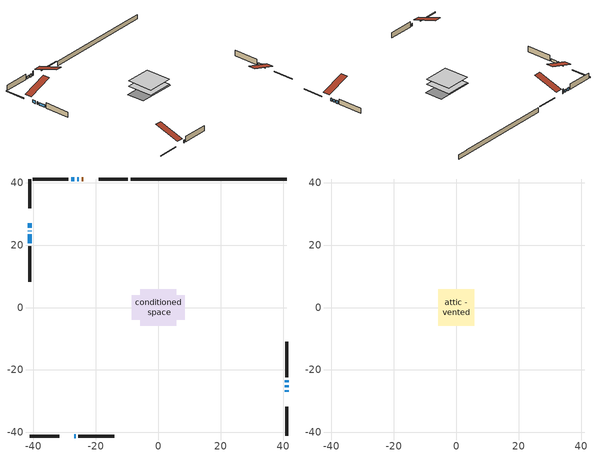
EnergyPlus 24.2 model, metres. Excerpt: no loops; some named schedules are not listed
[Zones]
conditioned space
 floor adiabatic (AdiabaticFloorConstruction): -5.83,-5.83 -5.83,5.83 5.83,5.83 5.83,-5.83 z0.61
 floor foundation (Slab1 construction): -8.49,-4 -8.49,4 8.49,4 8.49,-4 z-1.52
 wall outside (RimJoist1 construction): -9.74,41.17 -19.12,41.17 / -41.17,-41.17 -31.8,-41.17 / -41.17,41.17 -41.17,31.8 / 41.17,-41.17 41.17,-31.8 z0.61:0.91
 wall outside (AdiabaticWallConstruction 1): -23.97,41.17 -24.52,41.17 z0.61:2.64
 wall outside (AdiabaticWallConstruction): 41.17,-26.95 41.17,-26.44 / -41.17,26.95 -41.17,25.51 / -25.45,41.17 -26.01,41.17 / -41.17,24.58 -41.17,24.42 / 41.17,-25.51 41.17,-24.88 / 41.17,-23.95 41.17,-23.31 / -26.93,41.17 -27.85,41.17 / -26.95,-41.17 -26.49,-41.17 / -41.17,23.49 -41.17,20.63 z0.61:1.83
 wall outside (Wall1 construction): -28.78,41.17 -40.25,41.17 / -25.56,-41.17 -14.1,-41.17 / -41.17,19.7 -41.17,8.24 / 41.17,-22.38 41.17,-10.92 z0.61:3.05
 wall foundation (FoundationWall1 construction): -8.81,41.17,-1.52 -8.81,41.17,0.61 36.18,41.17,0.61 36.18,41.17,0.43 41.17,41.17,0.43 41.17,41.17,-1.52
 window (WindowConstruction 6): 41.17,-26.95 41.17,-26.44 z0.61:1.83
 window (WindowConstruction 5): -41.17,26.95 -41.17,25.51 z0.61:1.83
 window (WindowConstruction 7): -25.45,41.17 -26.01,41.17 z0.61:1.83
 window (WindowConstruction 8): -41.17,24.58 -41.17,24.42 z0.61:1.83
 window (WindowConstruction): 41.17,-25.51 41.17,-24.88 z0.61:1.83
 window (WindowConstruction 1): 41.17,-23.95 41.17,-23.31 z0.61:1.83
 window (WindowConstruction 2): -26.94,41.17 -27.85,41.17 z0.61:1.83
 window (WindowConstruction 3): -26.95,-41.17 -26.49,-41.17 z0.61:1.83
 window (WindowConstruction 4): -41.17,23.49 -41.17,20.63 z0.61:1.83
 door (Door): -23.97,41.17 -24.52,41.17 z0.61:2.64
 ceiling adiabatic (AdiabaticFloorConstruction): 5.83,-5.83 5.83,5.83 -5.83,5.83 -5.83,-5.83 z0.61
attic - vented
 floor to conditioned space (Floor1 construction Reversed): -5.83,-5.83 -5.83,5.83 5.83,5.83 5.83,-5.83 z3.05
 roof outside (Roof1 construction): -23.04,41.17,3.05 -23.04,29.82,6.83 -20.04,29.82,6.83 -20.04,41.17,3.05; -27.88,-41.17,3.05 -27.88,-29.82,6.83 -30.87,-29.82,6.83 -30.87,-41.17,3.05; -41.17,27.88,3.05 -29.82,27.88,6.83 -29.82,30.87,6.83 -41.17,30.87,3.05; 41.17,-27.88,3.05 29.82,-27.88,6.83 29.82,-30.87,6.83 41.17,-30.87,3.05
[Building]
Building 1: Terrain=Suburbs
[Site:Location]
Toronto City Centre_ON: Latitude {deg}=43.63; Longitude {deg}=-79.39; Time Zone {hr}=-5; Elevation {m}=77; Keep Site Location Information=Yes
[Site:GroundTemperature:Shallow]
5.01852, 3.26908, 3.12898, 3.95918, 7.29196, 10.6092, 13.4851, 15.3069, 15.4617, 13.9799, 11.1774, 7.9619
[Site:WaterMainsTemperature]
Calculation Method=Schedule; Temperature Schedule=mains temperature schedule
[Material] Roughness=Rough; Thermal Absorptance=0.9
Name | Thickness {m} | Conductivity {W/m-K} | Density {kg/m3} | Specific Heat {J/kg-K} | Solar Absorptance | Visible Absorptance
asphalt or fiberglass shingles | 0.00635 | 0.162714 | 1121.4 | 1465.45 | 0.4 | 0.4
ceiling loosefill ins | 0.0846667 | 0.0480833 | 16.02 | 1046.75 | 0.7 | 0.7
ceiling stud and cavity | 0.1397 | 0.0880546 | 65.682 | 1177.47 | 0.7 | 0.7
concrete 4.0 in. | 0.1016 | 1.803125 | 2242.8 | 837.4 | 0.7 | 0.7
concrete 8.0 in. | 0.2032 | 1.803125 | 2242.8 | 837.4 | 0.7 | 0.7
door material | 0.04445 | 0.053851 | 512.64 | 1214.23 | 0.7 | 0.7
exterior vertical ins | 0.0457286 | 0.029427 | 32.04 | 1214.23 | 0.7 | 0.7
floor covering | 0.0127 | 0.0433444 | 54.468 | 1339.84 | 0.6 | 0.6
floor rigid ins; wall rigid ins | 0.512978 | 0.029427 | 32.04 | 1214.23 | 0.7 | 0.7
floor stud and cavity | 0.1397 | 1.75129 | 37.0049 | 1207.88 | 0.7 | 0.7
furniture material conditioned space 1 | 0.1524 | 0.115458 | 640.8 | 1214.23 | 0.6 | 0.6
gypsum board | 0.0127 | 0.160291 | 801 | 837.4 | 0.6 | 0.6
gypsum board 1 | 0.0127 | 0.160291 | 801 | 837.4 | 0.7 | 0.7
osb sheathing 0.5 in. | 0.0127 | 0.115458 | 512.64 | 1214.23 | 0.7 | 0.7
osb sheathing 0.75 in. | 0.01905 | 0.115458 | 512.64 | 1214.23 | 0.7 | 0.7
osb sheathing 2.0 in. | 0.0508 | 0.115458 | 512.64 | 1214.23 | 0.7 | 0.7
rim joist rigid ins | 0.051816 | 0.029427 | 32.04 | 1214.23 | 0.7 | 0.7
rim joist stud and cavity | 0.0508 | 0.0402046 | 125.044 | 1163.47 | 0.6 | 0.6
wall stud and cavity | 0.1397 | 0.268041 | 139.0536 | 1170.24 | 0.7 | 0.7
wall stud and cavity 1 | 0.0889 | 0.380278 | 52.3479 | 1209.89 | 0.7 | 0.7
wall stud and cavity 2 | 0.0889 | 0.391764 | 83.0341 | 1211.67 | 0.7 | 0.7
wood siding | 0.0254 | 0.102417 | 544.68 | 1172.36 | 0.25 | 0.25
wood siding 1; wood siding 2; wood siding 3 | 0.0254 | 0.102417 | 544.68 | 1172.36 | 0.7 | 0.7
[WindowMaterial:SimpleGlazingSystem]
Name | U-Factor {W/m2-K} | Solar Heat Gain Coefficient
WindowMaterial | 2.74588 | 0.36
WindowMaterial 1 | 2.27517 | 0.58
WindowMaterial 2 | 2.56986 | 0.43
WindowMaterial 3 | 2.4546 | 0.47
WindowMaterial 4 | 2.41145 | 0.51
WindowMaterial 5 | 4.1404 | 0.61
WindowMaterial 6 | 6.729 | 0.74
WindowMaterial 7 | 2.70386 | 0.36
WindowMaterial 8 | 2.67093 | 0.41
[Construction]
AdiabaticFloorConstruction: floor stud and cavity, floor rigid ins, osb sheathing 0.75 in., floor covering
AdiabaticWallConstruction: wood siding 2, wall rigid ins, wall stud and cavity 1, gypsum board
AdiabaticWallConstruction 1: wood siding 3, wall rigid ins, wall stud and cavity 1, gypsum board
Door: door material
Floor1 construction Reversed: gypsum board, ceiling stud and cavity, ceiling loosefill ins
FoundationWall1 construction: concrete 8.0 in., gypsum board 1
furniture construction conditioned space 1: furniture material conditioned space 1
PartitionWallConstruction: gypsum board, wall stud and cavity 2, gypsum board
RimJoist1 construction: wood siding 1, rim joist rigid ins, osb sheathing 2.0 in., rim joist stud and cavity
Roof1 construction: asphalt or fiberglass shingles
Slab1 construction: concrete 4.0 in.
Wall1 construction: wood siding, osb sheathing 0.5 in., wall stud and cavity, gypsum board
WindowConstruction: WindowMaterial
WindowConstruction 1: WindowMaterial 1
WindowConstruction 2: WindowMaterial 2
WindowConstruction 3: WindowMaterial 3
WindowConstruction 4: WindowMaterial 4
WindowConstruction 5: WindowMaterial 5
WindowConstruction 6: WindowMaterial 6
WindowConstruction 7: WindowMaterial 7
WindowConstruction 8: WindowMaterial 8
[Zone] Multiplier=1; Part of Total Floor Area=Yes
Name | Volume {m3}
attic - vented | 83.5998
conditioned space | 655
[Space]
Name | Zone | Volume {m3}
attic - vented 1 | attic - vented | 83.5998
conditioned space 1 | conditioned space | 655
[ZoneInfiltration:EffectiveLeakageArea]
infil attic - vented 1: Zone or Space=attic - vented 1; Schedule=Always On Discrete; Effective Air Leakage Area {cm2}=5726.74; Stack Coefficient=0.000263298; Wind Coefficient=1.09634e-05
[ZoneMixing]
whole house fan mix: Zone or Space=attic - vented; Schedule=Always On Continuous; Design Flow Rate Calculation Method=Flow/Zone; Design Flow Rate {m3/s}=0; Source Zone or Space=conditioned space
[SurfaceProperty:ExposedFoundationPerimeter]
Slab1: Exposed Perimeter Calculation Method=TotalExposedPerimeter; Total Exposed Perimeter {m}=49.988
[InternalMass] Zone or ZoneList=conditioned space; Space or SpaceList=conditioned space 1
Name | Construction | Surface Area {m2}
furniture mass conditioned space 1 | furniture construction conditioned space 1 | 108.804
partition wall mass | PartitionWallConstruction | 272.01
[Lights]
interior lighting: Zone or ZoneList or Space or SpaceList=conditioned space 1; Schedule=interior lighting schedule; Design Level Calculation Method=LightingLevel; Lighting Level {W}=343.2; Return Air Fraction=0; Fraction Radiant=0.6; Fraction Visible=0.2; Fraction Replaceable=1
[People]
occupants: Zone or ZoneList or Space or SpaceList=conditioned space 1; Number of People Schedule=occupants schedule; Number of People Calculation Method=People; Number of People=3; Fraction Radiant=0.314171; Sensible Heat Fraction=0.56303; Activity Level Schedule=occupants activity schedule; Carbon Dioxide Generation Rate {m3/s-W}=0; Enable ASHRAE 55 Comfort Warnings=No; Mean Radiant Temperature Calculation Type=EnclosureAveraged
[ElectricEquipment] Zone or ZoneList or Space or SpaceList=conditioned space 1; Design Level Calculation Method=EquipmentLevel
Name | Schedule | Design Level {W} | Fraction Latent | Fraction Radiant | Fraction Lost
clothes dryer | clothes dryer schedule | 140.772 | 0.015 | 0.081 | 0.85
clothes washer | clothes washer schedule | 32.1985 | 0.03 | 0.162 | 0.7
cooking range | cooking range schedule | 215.147 | 0.08 | 0.432 | 0.2
dishwasher | dishwasher schedule | 66.8632 | 0.3 | 0.18 | 0.4
fridge | fridge schedule | 72.9452 | 0 | 0.6 | 0
mech vent bath fan 0 | mech vent bath fan 0 schedule | 50.2 | 0 | 0 | 1
mech vent bath fan 1 | mech vent bath fan 1 schedule | 50.2 | 0 | 0 | 1
mech vent house fan | mech vent house fan schedule | 0 | 0 | 0 | 1
mech vent house fan cfis | mech vent house fan cfis schedule | 0 | 0 | 0 | 0
mech vent range fan 0 | mech vent range fan 0 schedule | 57 | 0 | 0 | 1
misc plug loads | misc plug loads schedule | 494.7 | 0.045 | 0.513 | 0.1
whole house fan | Always On Discrete | 0 | 0 | 0 | 1
[OtherEquipment] Zone or ZoneList or Space or SpaceList=conditioned space 1; Design Level Calculation Method=EquipmentLevel
Name | Fuel Type | Schedule | Design Level {W} | Fraction Latent | Fraction Radiant | Fraction Lost
clothes dryer 1 | Electricity | clothes dryer schedule | 0 | 0.015 | 0.081 | 0.85
cooking range 1 | Electricity | cooking range schedule | 0 | 0.08 | 0.432 | 0.2
general water use latent | None | general water use schedule | 62.594 | 1 | 0 | 0
general water use sensible | None | general water use schedule | -61.6891 | 0 | 0.6 | 0
mech vent house fan latent load | None | Always On Discrete | 0 | 1 | 0 | 0
mech vent house fan sensible load | None | Always On Discrete | 0 | 0 | 0 | 0
water heater energy adjustment1 | NaturalGas | Always On Discrete | 0.01 | 0 | 0 | 1
[ZoneInfiltration:DesignFlowRate] Zone or ZoneList or Space or SpaceList=conditioned space 1; Schedule=Always On Discrete; Design Flow Rate Calculation Method=Flow/Zone; Design Flow Rate {m3/s}=0
infil flow; natural vent flow; whole house fan flow
[AvailabilityManager:Scheduled]
central ac and furnace airloop Availability Manager: Schedule=Always On Discrete
[Foundation:Kiva]
Foundation Kiva 1: Initial Indoor Air Temperature {C}=18; Wall Height Above Grade {m}=0.609996; Wall Depth Below Slab {m}=0.2032; Custom Block Material Name 1=exterior vertical ins; Custom Block Depth 1 {m}=2.13; Custom Block X Position 1 {m}=0.2159; Custom Block Z Position 1 {m}=0
[Foundation:Kiva:Settings]
Soil Conductivity {W/m-K}=0.849921; Soil Density {kg/m3}=1842.3; Soil Specific Heat {J/kg-K}=418.7; Ground Solar Absorptivity=0.9; Ground Thermal Absorptivity=0.9; Ground Surface Roughness {m}=0.03; Far-Field Width {m}=40; Deep-Ground Boundary Condition=ZeroFlux; Deep-Ground Depth {m}=40; Minimum Cell Dimension {m}=0.2; Maximum Cell Growth Coefficient=3; Simulation Timestep=Timestep
[Exterior:Lights]
exterior lighting: Schedule=exterior lighting schedule; Design Level {W}=75.6
[EnergyManagementSystem:GlobalVariable]
central_ac_and_furnace_airloop_Fan_RTF
infil_program_Qfan
infil_program_Qinf
natural_vent_program_Qnv
natural_vent_program_Qwhf
[EnergyManagementSystem:Sensor]
Name | Output:Variable or Output:Meter Index Key | Output:Variable or Output:Meter
airflow_gain | infil flow | Infiltration Sensible Heat Gain Energy
airflow_gain_1 | natural vent flow | Infiltration Sensible Heat Gain Energy
airflow_gain_2 | whole house fan flow | Infiltration Sensible Heat Gain Energy
airflow_loss | infil flow | Infiltration Sensible Heat Loss Energy
airflow_loss_1 | natural vent flow | Infiltration Sensible Heat Loss Energy
airflow_loss_2 | whole house fan flow | Infiltration Sensible Heat Loss Energy
clg_load_cond |  | Cooling:EnergyTransfer:Zone:CONDITIONED SPACE
clg_sp_s; clg_sp_s_1 | cooling setpoint | Schedule Value
clothes_dryer_exhaust_0_sch_s | clothes dryer exhaust 0 schedule | Schedule Value
cool_season | cooling season schedule | Schedule Value
htg_load_cond |  | Heating:EnergyTransfer:Zone:CONDITIONED SPACE
htg_sp_s; htg_sp_s_1 | heating setpoint | Schedule Value
ig_ee_conv | clothes dryer | Electric Equipment Convective Heating Energy
ig_ee_conv_2 | cooking range | Electric Equipment Convective Heating Energy
ig_ee_conv_4 | fridge | Electric Equipment Convective Heating Energy
ig_ee_conv_5 | misc plug loads | Electric Equipment Convective Heating Energy
ig_ee_conv_6 | whole house fan | Electric Equipment Convective Heating Energy
ig_ee_rad | clothes dryer | Electric Equipment Radiant Heating Energy
ig_ee_rad_2 | cooking range | Electric Equipment Radiant Heating Energy
ig_ee_rad_4 | fridge | Electric Equipment Radiant Heating Energy
ig_ee_rad_5 | misc plug loads | Electric Equipment Radiant Heating Energy
ig_ee_rad_6 | whole house fan | Electric Equipment Radiant Heating Energy
ig_lgt_conv | interior lighting | Lights Convective Heating Energy
ig_lgt_rad | interior lighting | Lights Radiant Heating Energy
ig_lgt_vis | interior lighting | Lights Visible Radiation Heating Energy
ig_oe_conv | clothes dryer 1 | Other Equipment Convective Heating Energy
ig_oe_conv_1 | cooking range 1 | Other Equipment Convective Heating Energy
ig_oe_conv_2 | general water use latent | Other Equipment Convective Heating Energy
ig_oe_conv_3 | general water use sensible | Other Equipment Convective Heating Energy
ig_oe_conv_4 | water heater energy adjustment1 | Other Equipment Convective Heating Energy
ig_oe_rad | clothes dryer 1 | Other Equipment Radiant Heating Energy
ig_oe_rad_1 | cooking range 1 | Other Equipment Radiant Heating Energy
ig_oe_rad_2 | general water use latent | Other Equipment Radiant Heating Energy
ig_oe_rad_3 | general water use sensible | Other Equipment Radiant Heating Energy
ig_oe_rad_4 | water heater energy adjustment1 | Other Equipment Radiant Heating Energy
ig_ppl_conv | occupants | People Convective Heating Energy
ig_ppl_rad | occupants | People Radiant Heating Energy
im_conv | furniture mass conditioned space 1 | Surface Inside Face Convection Heat Gain Energy
im_conv_1 | partition wall mass | Surface Inside Face Convection Heat Gain Energy
im_ig | furniture mass conditioned space 1 | Surface Inside Face Internal Gains Radiation Heat Gain Energy
im_ig_1 | partition wall mass | Surface Inside Face Internal Gains Radiation Heat Gain Energy
im_lgt | furniture mass conditioned space 1 | Surface Inside Face Lights Radiation Heat Gain Energy
im_lgt_1 | partition wall mass | Surface Inside Face Lights Radiation Heat Gain Energy
im_sol | furniture mass conditioned space 1 | Surface Inside Face Solar Radiation Heat Gain Energy
im_sol_1 | partition wall mass | Surface Inside Face Solar Radiation Heat Gain Energy
im_surf | furniture mass conditioned space 1 | Surface Inside Face Net Surface Thermal Radiation Heat Gain Energy
im_surf_1 | partition wall mass | Surface Inside Face Net Surface Thermal Radiation Heat Gain Energy
mech_vent_bath_fan_0_sch_s | mech vent bath fan 0 schedule | Schedule Value
mech_vent_bath_fan_1_sch_s | mech vent bath fan 1 schedule | Schedule Value
mech_vent_range_fan_0_sch_s | mech vent range fan 0 schedule | Schedule Value
mv_conv | mech vent bath fan 0 | Electric Equipment Convective Heating Energy
mv_conv_1 | mech vent bath fan 1 | Electric Equipment Convective Heating Energy
mv_conv_2 | mech vent house fan | Electric Equipment Convective Heating Energy
mv_conv_3 | mech vent house fan cfis | Electric Equipment Convective Heating Energy
mv_conv_4 | mech vent range fan 0 | Electric Equipment Convective Heating Energy
mv_conv_5 | mech vent house fan latent load | Other Equipment Convective Heating Energy
mv_conv_6 | mech vent house fan sensible load | Other Equipment Convective Heating Energy
mv_rad | mech vent bath fan 0 | Electric Equipment Radiant Heating Energy
mv_rad_1 | mech vent bath fan 1 | Electric Equipment Radiant Heating Energy
mv_rad_2 | mech vent house fan | Electric Equipment Radiant Heating Energy
mv_rad_3 | mech vent house fan cfis | Electric Equipment Radiant Heating Energy
mv_rad_4 | mech vent range fan 0 | Electric Equipment Radiant Heating Energy
mv_rad_5 | mech vent house fan latent load | Other Equipment Radiant Heating Energy
mv_rad_6 | mech vent house fan sensible load | Other Equipment Radiant Heating Energy
natural_vent_s | natural vent schedule | Schedule Value
out_pb_s |  | Site Outdoor Air Barometric Pressure
out_wt_s |  | Site Outdoor Air Humidity Ratio
site_vw_s |  | Site Wind Speed
ss_back_out | Window1 | Surface Window Shortwave from Zone Back Out Window Heat Transfer Rate
ss_back_out_1 | Window11 | Surface Window Shortwave from Zone Back Out Window Heat Transfer Rate
ss_back_out_2 | Window12 | Surface Window Shortwave from Zone Back Out Window Heat Transfer Rate
ss_back_out_3 | Window14 | Surface Window Shortwave from Zone Back Out Window Heat Transfer Rate
ss_back_out_4 | Window2 | Surface Window Shortwave from Zone Back Out Window Heat Transfer Rate
ss_back_out_5 | Window4 | Surface Window Shortwave from Zone Back Out Window Heat Transfer Rate
ss_back_out_6 | Window5 | Surface Window Shortwave from Zone Back Out Window Heat Transfer Rate
ss_back_out_7 | Window7 | Surface Window Shortwave from Zone Back Out Window Heat Transfer Rate
ss_back_out_8 | Window8 | Surface Window Shortwave from Zone Back Out Window Heat Transfer Rate
ss_conv | Door1 | Surface Inside Face Convection Heat Gain Energy
ss_conv_1 | Window1 | Surface Inside Face Convection Heat Gain Energy
ss_conv_2 | Window11 | Surface Inside Face Convection Heat Gain Energy
ss_conv_3 | Window12 | Surface Inside Face Convection Heat Gain Energy
ss_conv_4 | Window14 | Surface Inside Face Convection Heat Gain Energy
ss_conv_5 | Window2 | Surface Inside Face Convection Heat Gain Energy
ss_conv_6 | Window4 | Surface Inside Face Convection Heat Gain Energy
ss_conv_7 | Window5 | Surface Inside Face Convection Heat Gain Energy
ss_conv_8 | Window7 | Surface Inside Face Convection Heat Gain Energy
ss_conv_9 | Window8 | Surface Inside Face Convection Heat Gain Energy
ss_ig | Door1 | Surface Inside Face Internal Gains Radiation Heat Gain Energy
ss_ig_1 | Window1 | Surface Inside Face Internal Gains Radiation Heat Gain Energy
ss_ig_2 | Window11 | Surface Inside Face Internal Gains Radiation Heat Gain Energy
ss_ig_3 | Window12 | Surface Inside Face Internal Gains Radiation Heat Gain Energy
ss_ig_4 | Window14 | Surface Inside Face Internal Gains Radiation Heat Gain Energy
ss_ig_5 | Window2 | Surface Inside Face Internal Gains Radiation Heat Gain Energy
ss_ig_6 | Window4 | Surface Inside Face Internal Gains Radiation Heat Gain Energy
ss_ig_7 | Window5 | Surface Inside Face Internal Gains Radiation Heat Gain Energy
ss_ig_8 | Window7 | Surface Inside Face Internal Gains Radiation Heat Gain Energy
ss_ig_9 | Window8 | Surface Inside Face Internal Gains Radiation Heat Gain Energy
ss_lgt | Door1 | Surface Inside Face Lights Radiation Heat Gain Energy
ss_sol | Door1 | Surface Inside Face Solar Radiation Heat Gain Energy
ss_surf | Door1 | Surface Inside Face Net Surface Thermal Radiation Heat Gain Energy
ss_surf_1 | Window1 | Surface Inside Face Net Surface Thermal Radiation Heat Gain Energy
ss_surf_2 | Window11 | Surface Inside Face Net Surface Thermal Radiation Heat Gain Energy
ss_surf_3 | Window12 | Surface Inside Face Net Surface Thermal Radiation Heat Gain Energy
ss_surf_4 | Window14 | Surface Inside Face Net Surface Thermal Radiation Heat Gain Energy
ss_surf_5 | Window2 | Surface Inside Face Net Surface Thermal Radiation Heat Gain Energy
ss_surf_6 | Window4 | Surface Inside Face Net Surface Thermal Radiation Heat Gain Energy
ss_surf_7 | Window5 | Surface Inside Face Net Surface Thermal Radiation Heat Gain Energy
ss_surf_8 | Window7 | Surface Inside Face Net Surface Thermal Radiation Heat Gain Energy
ss_surf_9 | Window8 | Surface Inside Face Net Surface Thermal Radiation Heat Gain Energy
ss_trans_in | Window1 | Surface Window Transmitted Solar Radiation Rate
ss_trans_in_1 | Window11 | Surface Window Transmitted Solar Radiation Rate
ss_trans_in_2 | Window12 | Surface Window Transmitted Solar Radiation Rate
ss_trans_in_3 | Window14 | Surface Window Transmitted Solar Radiation Rate
ss_trans_in_4 | Window2 | Surface Window Transmitted Solar Radiation Rate
ss_trans_in_5 | Window4 | Surface Window Transmitted Solar Radiation Rate
ss_trans_in_6 | Window5 | Surface Window Transmitted Solar Radiation Rate
ss_trans_in_7 | Window7 | Surface Window Transmitted Solar Radiation Rate
ss_trans_in_8 | Window8 | Surface Window Transmitted Solar Radiation Rate
ss_trans_out | Window1 | Surface Inside Face Initial Transmitted Diffuse Transmitted Out Window Solar Radiation Rate
ss_trans_out_1 | Window11 | Surface Inside Face Initial Transmitted Diffuse Transmitted Out Window Solar Radiation Rate
ss_trans_out_2 | Window12 | Surface Inside Face Initial Transmitted Diffuse Transmitted Out Window Solar Radiation Rate
ss_trans_out_3 | Window14 | Surface Inside Face Initial Transmitted Diffuse Transmitted Out Window Solar Radiation Rate
ss_trans_out_4 | Window2 | Surface Inside Face Initial Transmitted Diffuse Transmitted Out Window Solar Radiation Rate
ss_trans_out_5 | Window4 | Surface Inside Face Initial Transmitted Diffuse Transmitted Out Window Solar Radiation Rate
ss_trans_out_6 | Window5 | Surface Inside Face Initial Transmitted Diffuse Transmitted Out Window Solar Radiation Rate
ss_trans_out_7 | Window7 | Surface Inside Face Initial Transmitted Diffuse Transmitted Out Window Solar Radiation Rate
ss_trans_out_8 | Window8 | Surface Inside Face Initial Transmitted Diffuse Transmitted Out Window Solar Radiation Rate
s_conv | Floor1 | Surface Inside Face Convection Heat Gain Energy
s_conv_1 | FoundationWall1 | Surface Inside Face Convection Heat Gain Energy
s_conv_10 | Wall1:180 | Surface Inside Face Convection Heat Gain Energy
s_conv_11 | Wall1:270 | Surface Inside Face Convection Heat Gain Energy
s_conv_12 | Wall1:90 | Surface Inside Face Convection Heat Gain Energy
s_conv_2 | inferred conditioned ceiling | Surface Inside Face Convection Heat Gain Energy
s_conv_3 | inferred conditioned floor | Surface Inside Face Convection Heat Gain Energy
s_conv_4 | RimJoist1:0 | Surface Inside Face Convection Heat Gain Energy
s_conv_5 | RimJoist1:180 | Surface Inside Face Convection Heat Gain Energy
s_conv_6 | RimJoist1:270 | Surface Inside Face Convection Heat Gain Energy
s_conv_7 | RimJoist1:90 | Surface Inside Face Convection Heat Gain Energy
s_conv_8 | Slab1 | Surface Inside Face Convection Heat Gain Energy
s_conv_9 | Wall1:0 | Surface Inside Face Convection Heat Gain Energy
s_ig | Floor1 | Surface Inside Face Internal Gains Radiation Heat Gain Energy
s_ig_1 | FoundationWall1 | Surface Inside Face Internal Gains Radiation Heat Gain Energy
s_ig_10 | Wall1:180 | Surface Inside Face Internal Gains Radiation Heat Gain Energy
s_ig_11 | Wall1:270 | Surface Inside Face Internal Gains Radiation Heat Gain Energy
s_ig_12 | Wall1:90 | Surface Inside Face Internal Gains Radiation Heat Gain Energy
s_ig_2 | inferred conditioned ceiling | Surface Inside Face Internal Gains Radiation Heat Gain Energy
s_ig_3 | inferred conditioned floor | Surface Inside Face Internal Gains Radiation Heat Gain Energy
s_ig_4 | RimJoist1:0 | Surface Inside Face Internal Gains Radiation Heat Gain Energy
s_ig_5 | RimJoist1:180 | Surface Inside Face Internal Gains Radiation Heat Gain Energy
s_ig_6 | RimJoist1:270 | Surface Inside Face Internal Gains Radiation Heat Gain Energy
s_ig_7 | RimJoist1:90 | Surface Inside Face Internal Gains Radiation Heat Gain Energy
s_ig_8 | Slab1 | Surface Inside Face Internal Gains Radiation Heat Gain Energy
s_ig_9 | Wall1:0 | Surface Inside Face Internal Gains Radiation Heat Gain Energy
s_lgt | Floor1 | Surface Inside Face Lights Radiation Heat Gain Energy
s_lgt_1 | FoundationWall1 | Surface Inside Face Lights Radiation Heat Gain Energy
s_lgt_10 | Wall1:180 | Surface Inside Face Lights Radiation Heat Gain Energy
s_lgt_11 | Wall1:270 | Surface Inside Face Lights Radiation Heat Gain Energy
s_lgt_12 | Wall1:90 | Surface Inside Face Lights Radiation Heat Gain Energy
s_lgt_2 | inferred conditioned ceiling | Surface Inside Face Lights Radiation Heat Gain Energy
s_lgt_3 | inferred conditioned floor | Surface Inside Face Lights Radiation Heat Gain Energy
s_lgt_4 | RimJoist1:0 | Surface Inside Face Lights Radiation Heat Gain Energy
s_lgt_5 | RimJoist1:180 | Surface Inside Face Lights Radiation Heat Gain Energy
s_lgt_6 | RimJoist1:270 | Surface Inside Face Lights Radiation Heat Gain Energy
s_lgt_7 | RimJoist1:90 | Surface Inside Face Lights Radiation Heat Gain Energy
s_lgt_8 | Slab1 | Surface Inside Face Lights Radiation Heat Gain Energy
s_lgt_9 | Wall1:0 | Surface Inside Face Lights Radiation Heat Gain Energy
s_sol | Floor1 | Surface Inside Face Solar Radiation Heat Gain Energy
s_sol_1 | FoundationWall1 | Surface Inside Face Solar Radiation Heat Gain Energy
s_sol_10 | Wall1:180 | Surface Inside Face Solar Radiation Heat Gain Energy
s_sol_11 | Wall1:270 | Surface Inside Face Solar Radiation Heat Gain Energy
s_sol_12 | Wall1:90 | Surface Inside Face Solar Radiation Heat Gain Energy
s_sol_2 | inferred conditioned ceiling | Surface Inside Face Solar Radiation Heat Gain Energy
s_sol_3 | inferred conditioned floor | Surface Inside Face Solar Radiation Heat Gain Energy
s_sol_4 | RimJoist1:0 | Surface Inside Face Solar Radiation Heat Gain Energy
s_sol_5 | RimJoist1:180 | Surface Inside Face Solar Radiation Heat Gain Energy
s_sol_6 | RimJoist1:270 | Surface Inside Face Solar Radiation Heat Gain Energy
s_sol_7 | RimJoist1:90 | Surface Inside Face Solar Radiation Heat Gain Energy
s_sol_8 | Slab1 | Surface Inside Face Solar Radiation Heat Gain Energy
s_sol_9 | Wall1:0 | Surface Inside Face Solar Radiation Heat Gain Energy
s_surf | Floor1 | Surface Inside Face Net Surface Thermal Radiation Heat Gain Energy
s_surf_1 | FoundationWall1 | Surface Inside Face Net Surface Thermal Radiation Heat Gain Energy
s_surf_10 | Wall1:180 | Surface Inside Face Net Surface Thermal Radiation Heat Gain Energy
s_surf_11 | Wall1:270 | Surface Inside Face Net Surface Thermal Radiation Heat Gain Energy
s_surf_12 | Wall1:90 | Surface Inside Face Net Surface Thermal Radiation Heat Gain Energy
s_surf_2 | inferred conditioned ceiling | Surface Inside Face Net Surface Thermal Radiation Heat Gain Energy
s_surf_3 | inferred conditioned floor | Surface Inside Face Net Surface Thermal Radiation Heat Gain Energy
